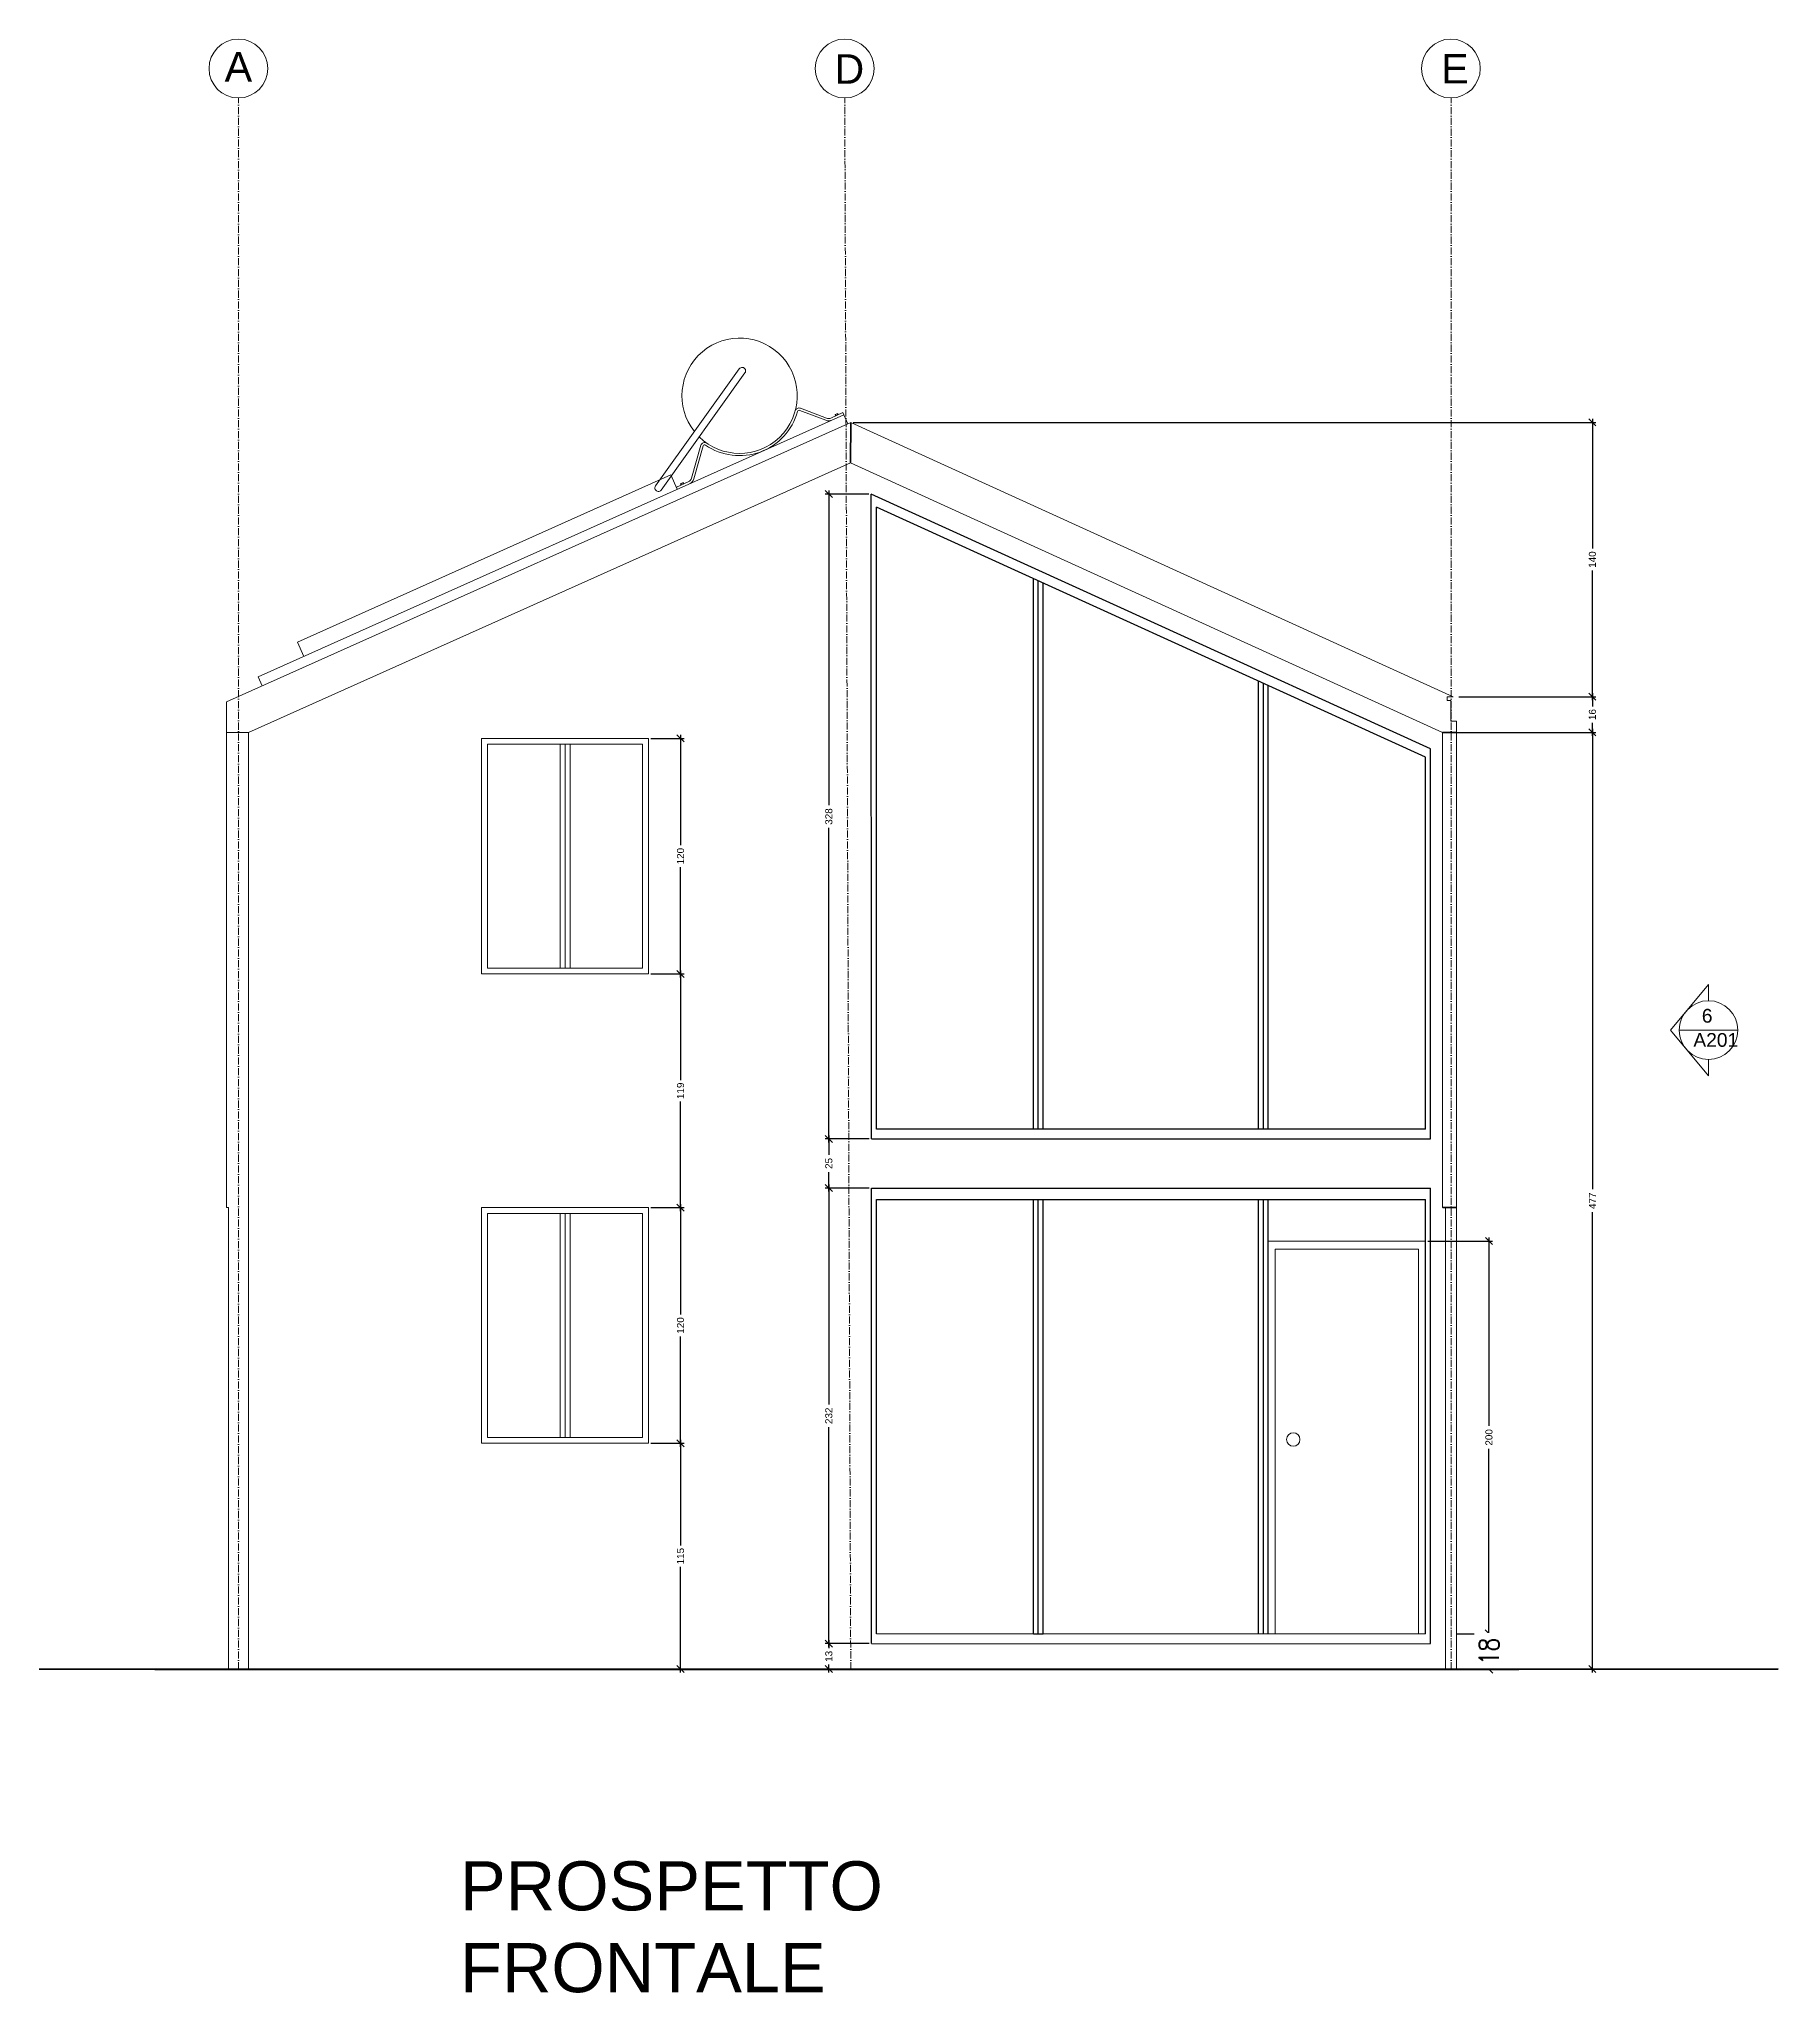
# Model space of a CAD drawing. Header units: inches. Extents: x 1080 to 7442, y 249 to 3242.
# Drawn here: x 5354 to 6240, y 2247 to 3242 of the extents above; entities that cross this region are included whole.
import ezdxf

# ---------------------------------------------------------------- set-up
doc = ezdxf.new("R2010")
doc.units = ezdxf.units.IN
doc.header["$MEASUREMENT"] = 0
doc.linetypes.add('ACAD_ISO10W100', pattern=[18, 12, -3, 0, -3])
for name, color, linetype, lineweight in [('ARREDI', 8, 'Continuous', 18), ('INFISSI', 130, 'Continuous', 13), ('NUMERAZIONE', 30, 'Continuous', 25), ('quote nuove', 253, 'Continuous', 18), ('STRUTTURA', 7, 'Continuous', 35)]:
    doc.layers.add(name, color=color, linetype=linetype, lineweight=lineweight)
doc.styles.add('ARIAL', font='Arial.ttf')
doc.styles.add('E-ROMANS', font='romans.shx', dxfattribs={"width": 0.8})
doc.styles.get("Standard").update_dxf_attribs({"font": 'Arial.ttf'})
doc.dimstyles.new('Copia di 1', dxfattribs={"dimscale": 0.001, "dimtxt": 10000, "dimasz": 4000, "dimexe": 1.2, "dimexo": 1, "dimgap": 0.1, "dimtad": 0, "dimtoh": 1, "dimdec": 0, "dimzin": 0, "dimdsep": 46, "dimtxsty": 'E-ROMANS', "dimblk": 'OBLIQUE', "dimcen": 1.2, "dimclrd": 256, "dimclre": 256, "dimclrt": 256, "dimadec": 0, "dimazin": 0, "dimtfac": 1, "dimtdec": 0, "dimtmove": 1, "dimatfit": 3, "dimldrblk": 'OPEN90', "dimfxl": 1, "dimtfill": 1, "dimtolj": 1, "dimtzin": 0, "dimlwd": 0, "dimarcsym": 0})
doc.dimstyles.new('TICK_36', dxfattribs={"dimtxt": 3.6, "dimasz": 3.6, "dimexe": 1.8, "dimexo": 1.2, "dimgap": 1.8, "dimtad": 0, "dimdec": 0, "dimzin": 0, "dimdsep": 46, "dimtxsty": 'ARIAL', "dimblk": 'OBLIQUE', "dimcen": 1.8, "dimdle": 1.8, "dimclrd": 256, "dimclrt": 256, "dimadec": 0, "dimazin": 0, "dimtfac": 1, "dimtdec": 0, "dimtmove": 1, "dimatfit": 3, "dimldrblk": 'OPEN90', "dimfxl": 1, "dimtfill": 1, "dimtolj": 1, "dimtzin": 0, "dimarcsym": 0})

# ---------------------------------------------------------------- blocks, each defined once
blk = doc.blocks.new('_Oblique')
at = {"color": 0, "linetype": 'ByBlock', "lineweight": -2}
blk.add_line((-0.5, -0.5), (0.5, 0.5), dxfattribs=at)
blk = doc.blocks.new('*D287')
at = {"layer": 'ARREDI', "lineweight": -2, "transparency": 16777216}
for p, q in [((5680.86, 2528.69), (5680.86, 2474.8)), ((5680.86, 2410.09), (5680.86, 2463.98))]:
    blk.add_line(p, q, dxfattribs=at)
at = {"layer": 'ARREDI', "color": 0, "lineweight": -2, "transparency": 16777216}
for p, q in [((5665.77, 2526.89), (5682.66, 2526.89)), ((5665.77, 2411.89), (5682.66, 2411.89))]:
    blk.add_line(p, q, dxfattribs=at)
at = {"layer": 'ARREDI', "lineweight": -2, "transparency": 16777216, "xscale": 3.6, "yscale": 3.6, "zscale": 3.6}
for p, rotation in [((5680.86, 2526.89), 90), ((5680.86, 2411.89), 270)]:
    blk.add_blockref('_Oblique', p, dxfattribs=dict(at, rotation=rotation))
at = {"layer": 'ARREDI', "transparency": 16777216, "insert": (5680.86, 2469.39), "char_height": 3.6, "attachment_point": 5, "rotation": 90, "style": 'ARIAL', "bg_fill": 3, "box_fill_scale": 1.25, "bg_fill_color": 256, "bg_fill_true_color": 13158600, "bg_fill_transparency": 0}
blk.add_mtext('\\A1;115', dxfattribs=at)
blk = doc.blocks.new('_Open90')
at = {"color": 0, "linetype": 'ByBlock', "lineweight": -2}
for p, q in [((0, 0), (-1, 0)), ((-0.5, 0.5), (0, 0)), ((0, 0), (-0.5, -0.5))]:
    blk.add_line(p, q, dxfattribs=at)
blk = doc.blocks.new('*D288')
at = {"layer": 'ARREDI', "color": 0, "lineweight": -2, "transparency": 16777216}
for p, q in [((5665.77, 2646.89), (5682.66, 2646.89)), ((5665.77, 2526.89), (5682.66, 2526.89))]:
    blk.add_line(p, q, dxfattribs=at)
at = {"layer": 'ARREDI', "lineweight": -2, "transparency": 16777216}
for p, q in [((5680.86, 2648.69), (5680.86, 2592.49)), ((5680.86, 2525.09), (5680.86, 2581.28))]:
    blk.add_line(p, q, dxfattribs=at)
at = {"layer": 'ARREDI', "lineweight": -2, "transparency": 16777216, "xscale": 3.6, "yscale": 3.6, "zscale": 3.6}
for p, rotation in [((5680.86, 2646.89), 90), ((5680.86, 2526.89), 270)]:
    blk.add_blockref('_Oblique', p, dxfattribs=dict(at, rotation=rotation))
at = {"layer": 'ARREDI', "transparency": 16777216, "insert": (5680.86, 2586.89), "char_height": 3.6, "attachment_point": 5, "rotation": 90, "style": 'ARIAL', "bg_fill": 3, "box_fill_scale": 1.25, "bg_fill_color": 256, "bg_fill_true_color": 13158600, "bg_fill_transparency": 0}
blk.add_mtext('\\A1;120', dxfattribs=at)
blk = doc.blocks.new('*D289')
at = {"layer": 'ARREDI', "lineweight": -2, "transparency": 16777216}
for p, q in [((5680.86, 2767.69), (5680.86, 2711.8)), ((5680.86, 2645.09), (5680.86, 2700.98))]:
    blk.add_line(p, q, dxfattribs=at)
at = {"layer": 'ARREDI', "color": 0, "lineweight": -2, "transparency": 16777216}
for p, q in [((5665.77, 2765.89), (5682.66, 2765.89)), ((5665.77, 2646.89), (5682.66, 2646.89))]:
    blk.add_line(p, q, dxfattribs=at)
at = {"layer": 'ARREDI', "lineweight": -2, "transparency": 16777216, "xscale": 3.6, "yscale": 3.6, "zscale": 3.6}
for p, rotation in [((5680.86, 2765.89), 90), ((5680.86, 2646.89), 270)]:
    blk.add_blockref('_Oblique', p, dxfattribs=dict(at, rotation=rotation))
at = {"layer": 'ARREDI', "transparency": 16777216, "insert": (5680.86, 2706.39), "char_height": 3.6, "attachment_point": 5, "rotation": 90, "style": 'ARIAL', "bg_fill": 3, "box_fill_scale": 1.25, "bg_fill_color": 256, "bg_fill_true_color": 13158600, "bg_fill_transparency": 0}
blk.add_mtext('\\A1;119', dxfattribs=at)
blk = doc.blocks.new('*D278')
at = {"layer": 'ARREDI', "color": 0, "lineweight": -2, "transparency": 16777216}
for p, q in [((5665.77, 2885.89), (5682.66, 2885.89)), ((5665.77, 2765.89), (5682.66, 2765.89))]:
    blk.add_line(p, q, dxfattribs=at)
at = {"layer": 'ARREDI', "lineweight": -2, "transparency": 16777216}
for p, q in [((5680.86, 2887.69), (5680.86, 2831.49)), ((5680.86, 2764.09), (5680.86, 2820.28))]:
    blk.add_line(p, q, dxfattribs=at)
at = {"layer": 'ARREDI', "lineweight": -2, "transparency": 16777216, "xscale": 3.6, "yscale": 3.6, "zscale": 3.6}
for p, rotation in [((5680.86, 2885.89), 90), ((5680.86, 2765.89), 270)]:
    blk.add_blockref('_Oblique', p, dxfattribs=dict(at, rotation=rotation))
at = {"layer": 'ARREDI', "transparency": 16777216, "insert": (5680.86, 2825.89), "char_height": 3.6, "attachment_point": 5, "rotation": 90, "style": 'ARIAL', "bg_fill": 3, "box_fill_scale": 1.25, "bg_fill_color": 256, "bg_fill_true_color": 13158600, "bg_fill_transparency": 0}
blk.add_mtext('\\A1;120', dxfattribs=at)
blk = doc.blocks.new('*D302')
at = {"layer": 'ARREDI', "color": 0, "lineweight": -2, "transparency": 16777216}
for p, q in [((6061.51, 2629.89), (6094.43, 2629.89)), ((6077.14, 2429.89), (6094.43, 2429.89))]:
    blk.add_line(p, q, dxfattribs=at)
at = {"layer": 'ARREDI', "lineweight": -2, "transparency": 16777216}
for p, q in [((6092.63, 2631.69), (6092.63, 2535.71)), ((6092.63, 2428.09), (6092.63, 2524.06))]:
    blk.add_line(p, q, dxfattribs=at)
at = {"layer": 'ARREDI', "lineweight": -2, "transparency": 16777216, "xscale": 3.6, "yscale": 3.6, "zscale": 3.6}
for p, rotation in [((6092.63, 2629.89), 90), ((6092.63, 2429.89), 270)]:
    blk.add_blockref('_Oblique', p, dxfattribs=dict(at, rotation=rotation))
at = {"layer": 'ARREDI', "transparency": 16777216, "insert": (6092.63, 2529.89), "char_height": 3.6, "attachment_point": 5, "rotation": 90, "style": 'ARIAL', "bg_fill": 3, "box_fill_scale": 1.25, "bg_fill_color": 256, "bg_fill_true_color": 13158600, "bg_fill_transparency": 0}
blk.add_mtext('\\A1;200', dxfattribs=at)
blk = doc.blocks.new('*D284')
at = {"layer": 'ARREDI', "linetype": 'ACAD_ISO10W100', "lineweight": -2, "transparency": 16777216}
for p, q in [((6075.94, 2429.89), (6092.63, 2429.89)), ((6075.83, 2411.89), (6092.63, 2411.89))]:
    blk.add_line(p, q, dxfattribs=at)
at = {"layer": 'ARREDI', "lineweight": 0, "transparency": 16777216}
for p, q in [((6092.63, 2429.89), (6092.63, 2426.79)), ((6092.63, 2411.89), (6092.63, 2414.98))]:
    blk.add_line(p, q, dxfattribs=at)
at = {"layer": 'ARREDI', "lineweight": 0, "transparency": 16777216, "xscale": 4, "yscale": 4, "zscale": 4}
for p, rotation in [((6092.63, 2429.89), 90), ((6092.63, 2411.89), 270)]:
    blk.add_blockref('_Oblique', p, dxfattribs=dict(at, rotation=rotation))
at = {"layer": 'ARREDI', "transparency": 16777216, "insert": (6092.63, 2420.89), "char_height": 10, "attachment_point": 5, "rotation": 90, "style": 'E-ROMANS', "bg_fill": 3, "box_fill_scale": 1.25, "bg_fill_color": 256, "bg_fill_true_color": 13158600, "bg_fill_transparency": 0}
blk.add_mtext('\\A1;18', dxfattribs=at)
blk = doc.blocks.new('*D303')
at = {"layer": 'ARREDI', "color": 0, "lineweight": -2, "transparency": 16777216}
for p, q in [((6070.26, 2888.89), (6147.11, 2888.89)), ((6070.26, 2411.89), (6147.11, 2411.89))]:
    blk.add_line(p, q, dxfattribs=at)
at = {"layer": 'ARREDI', "lineweight": -2, "transparency": 16777216}
for p, q in [((6145.31, 2890.69), (6145.31, 2656.24)), ((6145.31, 2410.09), (6145.31, 2644.54))]:
    blk.add_line(p, q, dxfattribs=at)
at = {"layer": 'ARREDI', "lineweight": -2, "transparency": 16777216, "xscale": 3.6, "yscale": 3.6, "zscale": 3.6}
for p, rotation in [((6145.31, 2888.89), 90), ((6145.31, 2411.89), 270)]:
    blk.add_blockref('_Oblique', p, dxfattribs=dict(at, rotation=rotation))
at = {"layer": 'ARREDI', "transparency": 16777216, "insert": (6145.31, 2650.39), "char_height": 3.6, "attachment_point": 5, "rotation": 90, "style": 'ARIAL', "bg_fill": 3, "box_fill_scale": 1.25, "bg_fill_color": 256, "bg_fill_true_color": 13158600, "bg_fill_transparency": 0}
blk.add_mtext('\\A1;477', dxfattribs=at)
blk = doc.blocks.new('*D304')
at = {"layer": 'ARREDI', "color": 0, "lineweight": -2, "transparency": 16777216}
for p, q in [((6077.32, 2907.06), (6147.11, 2907.06)), ((6077.32, 2888.89), (6147.11, 2888.89))]:
    blk.add_line(p, q, dxfattribs=at)
at = {"layer": 'ARREDI', "lineweight": -2, "transparency": 16777216}
for p, q in [((6145.31, 2908.86), (6145.31, 2902.18)), ((6145.31, 2887.09), (6145.31, 2893.77))]:
    blk.add_line(p, q, dxfattribs=at)
at = {"layer": 'ARREDI', "lineweight": -2, "transparency": 16777216, "xscale": 3.6, "yscale": 3.6, "zscale": 3.6}
for p, rotation in [((6145.31, 2907.06), 90), ((6145.31, 2888.89), 270)]:
    blk.add_blockref('_Oblique', p, dxfattribs=dict(at, rotation=rotation))
at = {"layer": 'ARREDI', "transparency": 16777216, "insert": (6145.31, 2897.98), "char_height": 3.6, "attachment_point": 5, "rotation": 90, "style": 'ARIAL', "bg_fill": 3, "box_fill_scale": 1.25, "bg_fill_color": 256, "bg_fill_true_color": 13158600, "bg_fill_transparency": 0}
blk.add_mtext('\\A1;16', dxfattribs=at)
blk = doc.blocks.new('*D305')
at = {"layer": 'ARREDI', "color": 0, "lineweight": -2, "transparency": 16777216}
for p, q in [((5768.77, 3046.79), (6147.11, 3046.79)), ((6077.32, 2907.06), (6147.11, 2907.06))]:
    blk.add_line(p, q, dxfattribs=at)
at = {"layer": 'ARREDI', "lineweight": -2, "transparency": 16777216}
for p, q in [((6145.31, 3048.59), (6145.31, 2982.53)), ((6145.31, 2905.26), (6145.31, 2971.32))]:
    blk.add_line(p, q, dxfattribs=at)
at = {"layer": 'ARREDI', "lineweight": -2, "transparency": 16777216, "xscale": 3.6, "yscale": 3.6, "zscale": 3.6}
for p, rotation in [((6145.31, 3046.79), 90), ((6145.31, 2907.06), 270)]:
    blk.add_blockref('_Oblique', p, dxfattribs=dict(at, rotation=rotation))
at = {"layer": 'ARREDI', "transparency": 16777216, "insert": (6145.31, 2976.93), "char_height": 3.6, "attachment_point": 5, "rotation": 90, "style": 'ARIAL', "bg_fill": 3, "box_fill_scale": 1.25, "bg_fill_color": 256, "bg_fill_true_color": 13158600, "bg_fill_transparency": 0}
blk.add_mtext('\\A1;140', dxfattribs=at)
blk = doc.blocks.new('*D306')
at = {"layer": 'ARREDI', "color": 0, "lineweight": -2, "transparency": 16777216}
for p, q in [((5776.86, 2656.89), (5754.6, 2656.89)), ((5776.93, 2424.89), (5754.6, 2424.89))]:
    blk.add_line(p, q, dxfattribs=at)
at = {"layer": 'ARREDI', "lineweight": -2, "transparency": 16777216}
for p, q in [((5756.4, 2658.69), (5756.4, 2546.69)), ((5756.4, 2423.09), (5756.4, 2535.08))]:
    blk.add_line(p, q, dxfattribs=at)
at = {"layer": 'ARREDI', "lineweight": -2, "transparency": 16777216, "xscale": 3.6, "yscale": 3.6, "zscale": 3.6}
for p, rotation in [((5756.4, 2656.89), 90), ((5756.4, 2424.89), 270)]:
    blk.add_blockref('_Oblique', p, dxfattribs=dict(at, rotation=rotation))
at = {"layer": 'ARREDI', "transparency": 16777216, "insert": (5756.4, 2540.89), "char_height": 3.6, "attachment_point": 5, "rotation": 90, "style": 'ARIAL', "bg_fill": 3, "box_fill_scale": 1.25, "bg_fill_color": 256, "bg_fill_true_color": 13158600, "bg_fill_transparency": 0}
blk.add_mtext('\\A1;232', dxfattribs=at)
blk = doc.blocks.new('*D285')
at = {"layer": 'ARREDI', "color": 0, "lineweight": -2, "transparency": 16777216}
for p, q in [((5776.85, 2681.89), (5754.6, 2681.89)), ((5776.86, 2656.89), (5754.6, 2656.89))]:
    blk.add_line(p, q, dxfattribs=at)
at = {"layer": 'ARREDI', "lineweight": -2, "transparency": 16777216}
for p, q in [((5756.4, 2683.69), (5756.4, 2673.81)), ((5756.4, 2655.09), (5756.4, 2664.96))]:
    blk.add_line(p, q, dxfattribs=at)
at = {"layer": 'ARREDI', "lineweight": -2, "transparency": 16777216, "xscale": 3.6, "yscale": 3.6, "zscale": 3.6}
for p, rotation in [((5756.4, 2681.89), 90), ((5756.4, 2656.89), 270)]:
    blk.add_blockref('_Oblique', p, dxfattribs=dict(at, rotation=rotation))
at = {"layer": 'ARREDI', "transparency": 16777216, "insert": (5756.4, 2669.39), "char_height": 3.6, "attachment_point": 5, "rotation": 90, "style": 'ARIAL', "bg_fill": 3, "box_fill_scale": 1.25, "bg_fill_color": 256, "bg_fill_true_color": 13158600, "bg_fill_transparency": 0}
blk.add_mtext('\\A1;25', dxfattribs=at)
blk = doc.blocks.new('*D307')
at = {"layer": 'ARREDI', "color": 0, "lineweight": -2, "transparency": 16777216}
for p, q in [((5776.76, 3010.26), (5754.6, 3010.26)), ((5776.86, 2681.89), (5754.6, 2681.89))]:
    blk.add_line(p, q, dxfattribs=at)
at = {"layer": 'ARREDI', "lineweight": -2, "transparency": 16777216}
for p, q in [((5756.4, 3012.06), (5756.4, 2851.83)), ((5756.4, 2680.09), (5756.4, 2840.32))]:
    blk.add_line(p, q, dxfattribs=at)
at = {"layer": 'ARREDI', "lineweight": -2, "transparency": 16777216, "xscale": 3.6, "yscale": 3.6, "zscale": 3.6}
for p, rotation in [((5756.4, 3010.26), 90), ((5756.4, 2681.89), 270)]:
    blk.add_blockref('_Oblique', p, dxfattribs=dict(at, rotation=rotation))
at = {"layer": 'ARREDI', "transparency": 16777216, "insert": (5756.4, 2846.07), "char_height": 3.6, "attachment_point": 5, "rotation": 90, "style": 'ARIAL', "bg_fill": 3, "box_fill_scale": 1.25, "bg_fill_color": 256, "bg_fill_true_color": 13158600, "bg_fill_transparency": 0}
blk.add_mtext('\\A1;328', dxfattribs=at)
blk = doc.blocks.new('*D286')
at = {"layer": 'ARREDI', "color": 0, "lineweight": -2, "transparency": 16777216}
for p, q in [((5776.93, 2424.89), (5754.6, 2424.89)), ((5776.93, 2411.89), (5754.6, 2411.89))]:
    blk.add_line(p, q, dxfattribs=at)
at = {"layer": 'ARREDI', "lineweight": -2, "transparency": 16777216}
for p, q in [((5756.4, 2426.69), (5756.4, 2422.59)), ((5756.4, 2410.09), (5756.4, 2414.18))]:
    blk.add_line(p, q, dxfattribs=at)
at = {"layer": 'ARREDI', "lineweight": -2, "transparency": 16777216, "xscale": 3.6, "yscale": 3.6, "zscale": 3.6}
for p, rotation in [((5756.4, 2424.89), 90), ((5756.4, 2411.89), 270)]:
    blk.add_blockref('_Oblique', p, dxfattribs=dict(at, rotation=rotation))
at = {"layer": 'ARREDI', "transparency": 16777216, "insert": (5756.4, 2418.39), "char_height": 3.6, "attachment_point": 5, "rotation": 90, "style": 'ARIAL', "bg_fill": 3, "box_fill_scale": 1.25, "bg_fill_color": 256, "bg_fill_true_color": 13158600, "bg_fill_transparency": 0}
blk.add_mtext('\\A1;13', dxfattribs=at)

msp = doc.modelspace()

# ---------------------------------------------------------------- linework, layer by layer
at = {"layer": 'ARREDI'}
for p, q in [((5710.8, 3074.06), (5668.14, 3014.43)), ((5713.68, 3071.95), (5671.03, 3012.34)), ((5741.59, 3052.92), (5754.79, 3047.88)), ((5742.01, 3054), (5755.21, 3048.96)), ((5763.59, 3051.76), (5757.48, 3049.03)), ((5759.8, 3050.12), (5759.54, 3050.69)), ((5759.57, 3050.77), (5760.91, 3051.36)), ((5760.1, 3050.26), (5759.84, 3050.83)), ((5760.68, 3051.2), (5760.93, 3050.63)), ((5760.98, 3051.34), (5761.23, 3050.77)), ((5763.59, 3051.76), (5764.06, 3050.7)), ((5686.44, 3018.4), (5691.2, 3035.15)), ((5687.56, 3018.08), (5692.33, 3034.85)), ((5684.8, 3016.5), (5678.76, 3013.8)), ((5681.04, 3014.88), (5680.78, 3015.45)), ((5680.81, 3015.52), (5682.15, 3016.12)), ((5681.34, 3015.01), (5681.08, 3015.58)), ((5681.92, 3015.96), (5682.18, 3015.38)), ((5682.22, 3016.09), (5682.47, 3015.52)), ((5678.76, 3013.8), (5679.23, 3012.74)), ((5449.63, 2904.47), (5449.63, 2888.8)), ((5449.63, 2888.8), (5449.63, 2904.47)), ((5449.63, 2888.8), (5450.63, 2888.8)), ((5449.63, 2888.8), (5449.63, 2646.91)), ((5449.63, 2646.91), (5450.63, 2646.91)), ((5450.63, 2646.91), (5450.63, 2411.89))]:
    msp.add_line(p, q, dxfattribs=at)
at = {"layer": 'ARREDI', "lineweight": -2}
for p, q in [((6062.81, 2681.89), (6062.81, 2686.89)), ((5860.63, 2429.89), (5865.48, 2429.89))]:
    msp.add_line(p, q, dxfattribs=at)
at = {"layer": 'ARREDI'}
for points in [[(5465.82, 2917.23), (5764.06, 3050.7)], [(5764.06, 3050.7), (5766.11, 3046.14)], [(5485.74, 2934.91), (5675.97, 3020.04)], [(5675.97, 3020.04), (5679.23, 3012.74)], [(5485.74, 2934.91), (5489, 2927.61)], [(5465.82, 2917.23), (5467.86, 2912.66)], [(5450.63, 2411.89), (5460.77, 2411.89), (5460.77, 2888.8), (5450.63, 2888.8)]]:
    msp.add_lwpolyline(points, dxfattribs=at)
for centre, radius, start, end in [((5710.94, 3060.37), 29.36, 225.56838, 218.43727), ((5712.25, 3073.01), 1.78, 323.50184, 144.71841), ((5710.94, 3060.37), 30.52, 235.35032, 344.88562), ((5741.26, 3052.05), 2.08, 69.11012, 160.19507), ((5741.26, 3052.05), 0.927, 69.13934, 157.43176), ((5756.27, 3051.75), 4.14, 249.11012, 294.11012), ((5756.27, 3051.75), 2.98, 249.11012, 294.11012), ((5759.59, 3050.72), 0.0537, 114.11012, 204.11012), ((5759.79, 3050.81), 0.0537, 24.11012, 114.11012), ((5759.85, 3050.14), 0.0537, 204.11012, 294.11012), ((5759.89, 3050.85), 0.0537, 114.11012, 204.11012), ((5760.05, 3050.23), 0.0537, 294.11012, 24.11012), ((5760.14, 3050.28), 0.0537, 204.11012, 294.11012), ((5760.63, 3051.18), 0.0537, 24.11012, 114.11012), ((5760.73, 3051.23), 0.0537, 114.11012, 204.11012), ((5760.93, 3051.32), 0.0537, 24.11012, 114.11012), ((5760.89, 3050.61), 0.0537, 294.11012, 24.11012), ((5760.98, 3050.65), 0.0537, 204.11012, 294.11012), ((5761.18, 3050.74), 0.0537, 294.11012, 24.11012), ((5693.16, 3034.44), 2.08, 59.88941, 159.99153), ((5693.16, 3034.44), 0.926, 62.30828, 153.62295), ((5680.83, 3015.47), 0.0537, 114.11012, 204.11012), ((5681.03, 3015.56), 0.0537, 24.11012, 114.11012), ((5681.13, 3015.6), 0.0537, 114.11012, 204.11012), ((5681.29, 3014.99), 0.0537, 294.11012, 24.11012), ((5681.39, 3015.03), 0.0537, 204.11012, 294.11012), ((5681.87, 3015.93), 0.0537, 24.11012, 114.11012), ((5681.97, 3015.98), 0.0537, 114.11012, 204.11012), ((5682.17, 3016.07), 0.0537, 24.11012, 114.11012), ((5682.13, 3015.36), 0.0537, 294.11012, 24.11012), ((5682.23, 3015.41), 0.0537, 204.11012, 294.11012), ((5682.43, 3015.5), 0.0537, 294.11012, 24.11012), ((5683.58, 3019.22), 2.98, 294.11012, 344.11012), ((5683.58, 3019.22), 4.14, 294.11012, 344.11012), ((5669.58, 3013.38), 1.78, 144.11012, 325.07999), ((5681.09, 3014.9), 0.0537, 204.11012, 294.11012)]:
    msp.add_arc(centre, radius, start, end, dxfattribs=at)
at = {"layer": 'INFISSI', "color": 4, "lineweight": -2}
for p, q in [((5778.05, 2681.89), (5777.96, 3010.26)), ((6062.81, 2880.63), (5777.96, 3010.26)), ((5780.63, 2686.81), (5780.63, 3003.55)), ((6060.31, 2876.28), (5780.63, 3003.54)), ((5860.63, 2686.83), (5860.63, 2967.15)), ((5863.06, 2686.83), (5863.06, 2966.04)), ((5865.48, 2686.83), (5865.48, 2964.94)), ((5975.26, 2686.86), (5975.26, 2914.98)), ((5977.81, 2686.86), (5977.81, 2913.82)), ((5980.12, 2686.86), (5980.12, 2912.77)), ((6060.31, 2686.89), (6060.31, 2876.28)), ((6062.81, 2681.89), (6062.81, 2880.63)), ((6060.31, 2686.89), (5780.63, 2686.81)), ((5778.05, 2681.89), (6062.81, 2681.89)), ((5778.13, 2424.89), (5778.06, 2656.89)), ((5778.06, 2656.89), (6062.81, 2656.89)), ((6062.81, 2424.89), (6062.81, 2656.89)), ((5780.63, 2650.97), (6060.31, 2650.97)), ((5780.63, 2429.89), (5780.63, 2650.97)), ((5860.63, 2429.89), (5860.63, 2650.97)), ((5863.06, 2429.89), (5863.06, 2650.97)), ((5865.48, 2429.89), (5865.48, 2650.97)), ((5975.26, 2429.89), (5975.26, 2650.97)), ((5977.81, 2429.89), (5977.81, 2650.97)), ((5980.12, 2429.89), (5980.12, 2650.97)), ((6060.31, 2429.89), (6060.31, 2650.97))]:
    msp.add_line(p, q, dxfattribs=at)
at = {"layer": 'INFISSI', "color": 4}
for p, q in [((5579.57, 2885.89), (5579.57, 2765.89)), ((5579.57, 2885.89), (5664.57, 2885.89)), ((5664.57, 2885.89), (5664.57, 2765.89)), ((5582.57, 2882.89), (5661.57, 2882.89)), ((5582.57, 2768.89), (5582.57, 2882.89)), ((5619.57, 2882.89), (5619.57, 2768.89)), ((5622.07, 2882.89), (5622.07, 2768.89)), ((5624.57, 2882.89), (5624.57, 2768.89)), ((5661.57, 2768.89), (5661.57, 2882.89)), ((5582.57, 2768.89), (5661.57, 2768.89)), ((5579.57, 2765.89), (5664.57, 2765.89)), ((5579.57, 2646.89), (5579.57, 2526.89)), ((5579.57, 2646.89), (5664.57, 2646.89)), ((5664.57, 2646.89), (5664.57, 2526.89)), ((5582.57, 2643.89), (5661.57, 2643.89)), ((5582.57, 2529.89), (5582.57, 2643.89)), ((5619.57, 2643.89), (5619.57, 2529.89)), ((5622.07, 2643.89), (5622.07, 2529.89)), ((5624.57, 2643.89), (5624.57, 2529.89)), ((5661.57, 2529.89), (5661.57, 2643.89)), ((5582.57, 2529.89), (5661.57, 2529.89)), ((5579.57, 2526.89), (5664.57, 2526.89)), ((5780.63, 2429.89), (6060.31, 2429.89)), ((5778.13, 2424.8), (6062.81, 2424.8))]:
    msp.add_line(p, q, dxfattribs=at)
at = {"layer": 'INFISSI', "lineweight": 20}
for p, q in [((5980.12, 2629.89), (5980.12, 2429.89)), ((6060.31, 2629.89), (5980.12, 2629.89)), ((6060.31, 2429.89), (6060.31, 2629.89)), ((6056.69, 2625.7), (5983.77, 2625.7)), ((5983.77, 2625.69), (5983.77, 2429.89)), ((6056.69, 2429.89), (6056.69, 2625.7))]:
    msp.add_line(p, q, dxfattribs=at)
msp.add_circle((5992.95, 2528.81), 3.41, dxfattribs=at)
at = {"layer": 'NUMERAZIONE', "lineweight": 0}
for p, q in [((6185.05, 2737.31), (6204.44, 2760.55)), ((6204.44, 2760.55), (6204.44, 2752.26)), ((6185.05, 2737.31), (6204.44, 2714.07)), ((6189.49, 2737.31), (6219.39, 2737.31)), ((6204.44, 2714.07), (6204.44, 2722.35))]:
    msp.add_line(p, q, dxfattribs=at)
msp.add_circle((6204.44, 2737.31), 14.95, dxfattribs=at)
at = {"layer": 'quote nuove', "color": 253, "linetype": 'ACAD_ISO10W100', "lineweight": 0, "ltscale": 0.3}
msp.add_line((5455.7, 2411.8), (5455.7, 3212.01), dxfattribs=at)
at = {"layer": 'quote nuove', "color": 253, "lineweight": 0}
for centre in [(5455.7, 3227.01), (5764.5, 3227.01), (6073.21, 3227.01)]:
    msp.add_circle(centre, 15, dxfattribs=at)
at = {"layer": 'STRUTTURA', "color": 7}
msp.add_line((5767.5, 3026.17), (5767.57, 3046.79), dxfattribs=at)
at = {"layer": 'STRUTTURA', "color": 0}
for p, q in [((6076.12, 2888.89), (6069.01, 2888.89)), ((6076.12, 2888.89), (6069.06, 2888.89)), ((6076.12, 2646.89), (6069.06, 2646.89))]:
    msp.add_line(p, q, dxfattribs=at)
at = {"layer": 'STRUTTURA', "color": 0, "lineweight": 100}
for p, q in [((5413.06, 2411.89), (5771.37, 2411.89)), ((5771.37, 2411.89), (6107.91, 2411.89))]:
    msp.add_line(p, q, dxfattribs=at)

# ---------------------------------------------------------------- texts
at = {"layer": 'NUMERAZIONE', "lineweight": 0, "char_height": 7}
for s, insert, attachment_point in [(' 6', (6198.32, 2748.1), 1), ('\\pt7,14;A201\\P', (6219.56, 2735.79), 3)]:
    msp.add_mtext_dynamic_manual_height_columns(s, width=18.8196, gutter_width=12.5, heights=[0], dxfattribs=dict(at, insert=insert, attachment_point=attachment_point))
at = {"layer": 'quote nuove', "color": 253, "lineweight": 0, "char_height": 15, "attachment_point": 1}
for s, insert in [('A', (5448.67, 3235.4)), ('D', (5759.28, 3234.28)), ('E', (6068.31, 3234.4))]:
    msp.add_mtext_dynamic_manual_height_columns(s, width=15.1923, gutter_width=12.5, heights=[0], dxfattribs=dict(at, insert=insert))
at = {"layer": 'STRUTTURA', "ltscale": 0.1, "insert": (5568.54, 2314), "char_height": 25, "attachment_point": 1}
msp.add_mtext_dynamic_manual_height_columns('PROSPETTO FRONTALE', width=23.9932, gutter_width=12.5, heights=[0], dxfattribs=at)

# ---------------------------------------------------------------- next in the draw order: dimensions: what is measured, and where the dimension line sits
at = {"layer": 'ARREDI'}
for base, p1, p2, picture, middle in [((5756.4, 2656.89), (5778.13, 2424.89), (5778.06, 2656.89), '*D306', (5756.4, 2540.89)), ((6092.63, 2429.89), (6060.31, 2629.89), (6075.94, 2429.89), '*D302', (6092.63, 2529.89)), ((5680.86, 2411.89), (5664.57, 2526.89), (5664.57, 2411.89), '*D287', (5680.86, 2469.39))]:
    dim = msp.add_linear_dim(base=base, p1=p1, p2=p2, angle=90, dimstyle='TICK_36', dxfattribs=at)
    dim.commit()
    dim.dimension.update_dxf_attribs({"geometry": picture, "text_midpoint": middle})

# ---------------------------------------------------------------- next in the draw order: dimensions: what is measured, and where the dimension line sits
for base, p1, p2, dimstyle, picture, middle in [((5756.4, 2656.89), (5778.05, 2681.89), (5778.06, 2656.89), 'TICK_36', '*D285', (5756.4, 2669.39)), ((5680.86, 2646.89), (5664.57, 2526.89), (5664.57, 2646.89), 'TICK_36', '*D288', (5680.86, 2586.89)), ((6092.63, 2411.89), (6075.94, 2429.89), (6075.83, 2411.89), 'Copia di 1', '*D284', (6092.63, 2420.89)), ((5756.4, 2411.89), (5778.13, 2424.89), (5778.13, 2411.89), 'TICK_36', '*D286', (5756.4, 2418.39))]:
    dim = msp.add_linear_dim(base=base, p1=p1, p2=p2, angle=90, dimstyle=dimstyle, dxfattribs=at)
    dim.commit()
    dim.dimension.update_dxf_attribs({"geometry": picture, "text_midpoint": middle})

# ---------------------------------------------------------------- next in the draw order: dimensions: what is measured, and where the dimension line sits
for base, p1, p2, picture, middle in [((6145.31, 2411.89), (6069.06, 2888.89), (6069.06, 2411.89), '*D303', (6145.31, 2650.39)), ((5680.86, 2765.89), (5664.57, 2646.89), (5664.57, 2765.89), '*D289', (5680.86, 2706.39))]:
    dim = msp.add_linear_dim(base=base, p1=p1, p2=p2, angle=90, dimstyle='TICK_36', dxfattribs=at)
    dim.commit()
    dim.dimension.update_dxf_attribs({"geometry": picture, "text_midpoint": middle})

# ---------------------------------------------------------------- next in the draw order: linework, layer by layer
for p, q in [((6069.01, 2888.89), (6069.01, 2646.89)), ((6069.01, 2646.89), (6070.48, 2646.89)), ((6070.48, 2646.89), (6070.48, 2411.89)), ((6070.48, 2411.89), (6076.15, 2411.89))]:
    msp.add_line(p, q, dxfattribs=at)
at = {"layer": 'STRUTTURA'}
msp.add_lwpolyline([(5354.15, 2411.89), (6239.8, 2411.89), (6239.8, 2411.89), (5354.15, 2411.89)], close=True, dxfattribs=at)

# ---------------------------------------------------------------- next in the draw order: dimensions: what is measured, and where the dimension line sits
at = {"layer": 'ARREDI'}
dim = msp.add_linear_dim(base=(6145.31, 2907.06), p1=(6076.12, 2888.89), p2=(6076.12, 2907.06), angle=90, text='16', dimstyle='TICK_36', dxfattribs=at)
dim.commit()
dim.dimension.update_dxf_attribs({"geometry": '*D304', "text_midpoint": (6145.31, 2897.98)})
dim = msp.add_linear_dim(base=(5680.86, 2885.89), p1=(5664.57, 2765.89), p2=(5664.57, 2885.89), angle=90, dimstyle='TICK_36', dxfattribs=at)
dim.commit()
dim.dimension.update_dxf_attribs({"geometry": '*D278', "text_midpoint": (5680.86, 2825.89)})

# ---------------------------------------------------------------- next in the draw order: linework, layer by layer
for p, q in [((6076.15, 2894.68), (6073.27, 2894.68)), ((6076.15, 2411.89), (6076.15, 2894.68))]:
    msp.add_line(p, q, dxfattribs=at)

# ---------------------------------------------------------------- next in the draw order: dimensions: what is measured, and where the dimension line sits
dim = msp.add_linear_dim(base=(6145.31, 3046.79), p1=(6076.12, 2907.06), p2=(5767.57, 3046.79), angle=90, dimstyle='TICK_36', dxfattribs=at)
dim.commit()
dim.dimension.update_dxf_attribs({"geometry": '*D305', "text_midpoint": (6145.31, 2976.93)})

# ---------------------------------------------------------------- next in the draw order: linework, layer by layer
for p, q in [((6071.28, 2905.08), (6071.28, 2907.05)), ((6071.28, 2907.05), (6074.42, 2907.05)), ((6073.27, 2905.08), (6071.28, 2905.08)), ((6073.27, 2894.68), (6073.27, 2905.08))]:
    msp.add_line(p, q, dxfattribs=at)
at = {"layer": 'quote nuove', "color": 253, "linetype": 'ACAD_ISO10W100', "lineweight": 0, "ltscale": 0.3}
msp.add_line((6073.31, 2411.8), (6073.3, 3212.01), dxfattribs=at)

# ---------------------------------------------------------------- next in the draw order: dimensions: what is measured, and where the dimension line sits
at = {"layer": 'ARREDI'}
dim = msp.add_linear_dim(base=(5756.4, 3010.26), p1=(5778.06, 2681.89), p2=(5777.96, 3010.26), angle=90, dimstyle='TICK_36', dxfattribs=at)
dim.commit()
dim.dimension.update_dxf_attribs({"geometry": '*D307', "text_midpoint": (5756.4, 2846.07)})

# ---------------------------------------------------------------- next in the draw order: linework, layer by layer
for p, q in [((5767.57, 3046.79), (5449.63, 2904.47)), ((5767.57, 3046.79), (6074.42, 2907.05)), ((5460.77, 2888.8), (5767.5, 3026.17)), ((5767.5, 3026.17), (6069.01, 2888.89))]:
    msp.add_line(p, q, dxfattribs=at)
at = {"layer": 'quote nuove', "color": 253, "linetype": 'ACAD_ISO10W100', "lineweight": 0, "ltscale": 0.3}
msp.add_line((5767.57, 2411.84), (5764.5, 3212.01), dxfattribs=at)

doc.saveas('drawing.dxf')
